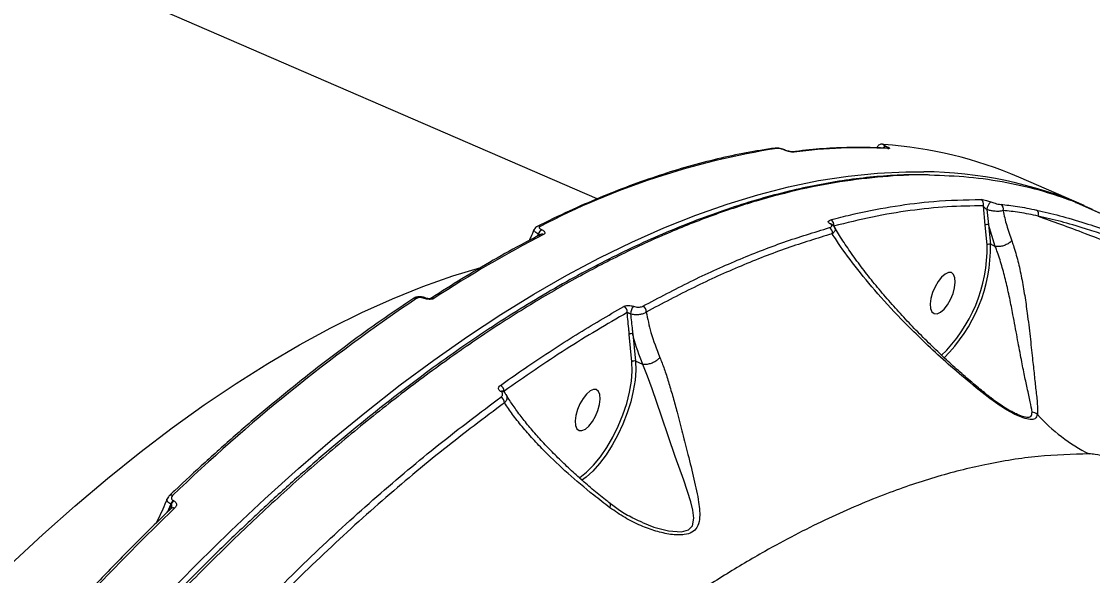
# Model space of a CAD drawing. Header units: millimetres. Extents: x -10881 to 8954, y -8695 to 5624.
# Drawn here: x -4966.8 to -4749.8, y 3140.4 to 3252.6 of the extents above; entities that cross this region are included whole.
import ezdxf

# ---------------------------------------------------------------- set-up
doc = ezdxf.new("R2010")
doc.units = ezdxf.units.MM
for name, color, linetype in [('DIKOM_ОБЪЕКТ', 7, 'Continuous'), ('DIKOM_РАЗМЕР_ЗОНА', 7, 'Continuous'), ('DIKOM_РАЗМЕР_ОБЪЕКТА', 7, 'Continuous')]:
    doc.layers.add(name, color=color, linetype=linetype)
doc.styles.add('style1', font='arial.ttf', dxfattribs={"width": 0.8})
doc.dimstyles.new('1-50', dxfattribs={"dimtxt": 300, "dimasz": 200, "dimexe": 100, "dimexo": 0, "dimgap": 100, "dimtad": 1, "dimtxsty": 'style1', "dimcen": 200, "dimclrd": 7, "dimclre": 7, "dimclrt": 7, "dimadec": 1, "dimazin": 2, "dimtfac": 1, "dimtmove": 0, "dimatfit": 2, "dimfxl": 0, "dimlwd": 25, "dimlwe": 18, "dimarcsym": 0})

# ---------------------------------------------------------------- blocks, each defined once
blk = doc.blocks.new('*D9')
at = {"layer": 'Defpoints', "color": 0, "transparency": 16777216}
for p in [(-9533.99, 4149), (-6877.05, 4149), (-2715.65, -5051.15)]:
    blk.add_point(p, dxfattribs=at)
at = {"layer": 'DIKOM_РАЗМЕР_ОБЪЕКТА', "color": 7, "lineweight": 18, "transparency": 16777216}
for p, q in [((-6877.05, 4149), (-9633.99, 4149)), ((-2715.65, -5051.15), (-9633.99, -5051.15))]:
    blk.add_line(p, q, dxfattribs=at)
at = {"layer": 'DIKOM_РАЗМЕР_ОБЪЕКТА', "color": 7, "lineweight": 25, "transparency": 16777216}
blk.add_line((-9533.99, -4851.15), (-9533.99, 3949), dxfattribs=at)
at = {"layer": 'DIKOM_РАЗМЕР_ОБЪЕКТА', "color": 7, "transparency": 16777216}
for points in [[(-9567.32, 3949), (-9500.66, 3949), (-9533.99, 4149)], [(-9567.32, -4851.15), (-9500.66, -4851.15), (-9533.99, -5051.15)]]:
    blk.add_solid(points, dxfattribs=at)
at = {"layer": 'DIKOM_РАЗМЕР_ОБЪЕКТА', "color": 7, "transparency": 16777216, "insert": (-9787.16, -451.07), "char_height": 300, "attachment_point": 5, "rotation": 90, "style": 'style1'}
blk.add_mtext('9200', dxfattribs=at)
blk = doc.blocks.new('*D11')
at = {"layer": 'Defpoints', "color": 0, "transparency": 16777216}
for p in [(-7028.45, 5624.13), (-10431.26, -7165.91), (-2784.83, -7165.91)]:
    blk.add_point(p, dxfattribs=at)
at = {"layer": 'DIKOM_РАЗМЕР_ЗОНА', "color": 7, "lineweight": 18, "transparency": 16777216}
for p, q in [((-7028.45, 5624.13), (-10531.26, 5624.13)), ((-2784.83, -7165.91), (-10531.26, -7165.91))]:
    blk.add_line(p, q, dxfattribs=at)
at = {"layer": 'DIKOM_РАЗМЕР_ЗОНА', "color": 7, "lineweight": 25, "transparency": 16777216}
blk.add_line((-10431.26, 5424.13), (-10431.26, -6965.91), dxfattribs=at)
at = {"layer": 'DIKOM_РАЗМЕР_ЗОНА', "color": 7, "transparency": 16777216}
for points in [[(-10464.6, 5424.13), (-10397.93, 5424.13), (-10431.26, 5624.13)], [(-10464.6, -6965.91), (-10397.93, -6965.91), (-10431.26, -7165.91)]]:
    blk.add_solid(points, dxfattribs=at)
at = {"layer": 'DIKOM_РАЗМЕР_ЗОНА', "color": 7, "transparency": 16777216, "insert": (-10684.43, -770.89), "char_height": 300, "attachment_point": 5, "rotation": 90, "style": 'style1'}
blk.add_mtext('12800', dxfattribs=at)

msp = doc.modelspace()

# ---------------------------------------------------------------- linework, layer by layer
at = {"layer": 'DIKOM_ОБЪЕКТ', "color": 7, "linetype": 'Continuous', "lineweight": 15}
for p, q in [((-4850.112, 3216.628), (-5119.015, 3333.104)), ((-4791.662, 3227.321), (-4791.616, 3227.301)), ((-4791.339, 3226.874), (-4791.339, 3226.874)), ((-4812.25, 3226.548), (-4812.316, 3226.577)), ((-4812.135, 3226.534), (-4812.201, 3226.563)), ((-4751.464, 3215.31), (-4764.719, 3221.051)), ((-4753.895, 3216.231), (-4753.936, 3216.247)), ((-4753.107, 3215.936), (-4753.073, 3215.922)), ((-4749.767, 3214.515), (-4753.073, 3215.922)), ((-4771.523, 3211.29), (-4771.892, 3215.243)), ((-4771.17, 3214.46), (-4770.83, 3211.418)), ((-4802.719, 3211.557), (-4802.705, 3211.55)), ((-4862.047, 3209.533), (-4862.296, 3209.047)), ((-4862.103, 3209.147), (-4861.981, 3209.504)), ((-4861.981, 3209.504), (-4862.047, 3209.533)), ((-4861.416, 3210.419), (-4861.35, 3210.39)), ((-4771.13, 3207.317), (-4771.523, 3211.29)), ((-4769.474, 3207.028), (-4770.83, 3211.418)), ((-4770.83, 3211.418), (-4770.438, 3207.445)), ((-4769.474, 3207.028), (-4770.438, 3207.445)), ((-4769.471, 3207.027), (-4769.474, 3207.028)), ((-4885.206, 3196.502), (-4885.251, 3196.522)), ((-4884.917, 3196.56), (-4884.962, 3196.579)), ((-4843.067, 3183.644), (-4843.614, 3189.178)), ((-4842.921, 3189.306), (-4842.374, 3183.772)), ((-4840.903, 3183.135), (-4842.374, 3183.772)), ((-4840.899, 3183.134), (-4840.903, 3183.135)), ((-4869.003, 3177.675), (-4868.814, 3177.325)), ((-4936.02, 3155.584), (-4935.935, 3155.547)), ((-4936.472, 3154.833), (-4937.237, 3153.178)), ((-4936.797, 3153.605), (-4936.387, 3154.796)), ((-4936.387, 3154.796), (-4936.472, 3154.833))]:
    msp.add_line(p, q, dxfattribs=at)
at = {"layer": 'DIKOM_ОБЪЕКТ', "color": 7, "linetype": 'Continuous', "lineweight": 15, "flags": 128}
for points in [[(-4792.298, 3227.712), (-4792.191, 3227.698), (-4792.032, 3227.647)], [(-4791.337, 3226.874), (-4791.234, 3226.861), (-4791.067, 3226.809)], [(-4812.204, 3226.564), (-4812.243, 3226.575), (-4812.316, 3226.577)], [(-4812.133, 3226.533), (-4812.177, 3226.547), (-4812.25, 3226.548)], [(-4938.102, 3135.679), (-4931.235, 3142.679), (-4924.358, 3149.417), (-4917.475, 3155.885), (-4910.593, 3162.079), (-4903.718, 3167.992), (-4896.855, 3173.622), (-4890.011, 3178.961), (-4883.19, 3184.007), (-4876.399, 3188.754), (-4869.643, 3193.2), (-4862.928, 3197.339), (-4856.26, 3201.169), (-4849.645, 3204.686), (-4843.087, 3207.887), (-4836.593, 3210.77), (-4830.167, 3213.332), (-4823.816, 3215.572), (-4817.545, 3217.486), (-4811.358, 3219.074), (-4805.262, 3220.335), (-4799.261, 3221.266), (-4793.36, 3221.868), (-4787.565, 3222.14), (-4783.972, 3222.141)], [(-4736.598, 3208.52), (-4753.895, 3216.231)], [(-4753.107, 3215.936), (-4753.262, 3215.981), (-4753.353, 3215.995)], [(-4753.202, 3215.929), (-4753.161, 3215.935), (-4753.073, 3215.922)], [(-4753.073, 3215.922), (-4735.777, 3208.211)], [(-4969.03, 3142.576), (-4962.45, 3148.677), (-4955.874, 3154.502), (-4949.306, 3160.043), (-4942.753, 3165.296), (-4936.221, 3170.256), (-4929.717, 3174.918), (-4923.245, 3179.278), (-4916.813, 3183.332), (-4910.426, 3187.076), (-4904.09, 3190.507), (-4897.811, 3193.621), (-4891.595, 3196.416), (-4885.448, 3198.889), (-4879.375, 3201.037), (-4873.678, 3202.777)], [(-4781.853, 3193.42), (-4781.262, 3193.393), (-4780.578, 3193.704), (-4779.856, 3194.327), (-4779.153, 3195.213), (-4778.528, 3196.29), (-4778.03, 3197.47), (-4777.7, 3198.657), (-4777.565, 3199.756), (-4777.635, 3200.678), (-4777.906, 3201.347), (-4778.354, 3201.71), (-4778.944, 3201.738), (-4779.628, 3201.427), (-4780.351, 3200.803), (-4781.053, 3199.917), (-4781.679, 3198.841), (-4782.177, 3197.661), (-4782.506, 3196.473), (-4782.642, 3195.374), (-4782.571, 3194.453), (-4782.301, 3193.783), (-4781.853, 3193.42)], [(-4853.766, 3160.137), (-4853.647, 3160.217), (-4852.25, 3161.315), (-4850.848, 3162.718), (-4849.475, 3164.39), (-4848.163, 3166.292), (-4846.945, 3168.377), (-4845.851, 3170.595), (-4844.906, 3172.894), (-4844.133, 3175.216), (-4843.551, 3177.506), (-4843.174, 3179.709), (-4843.012, 3181.772), (-4843.067, 3183.644)], [(-4842.374, 3183.772), (-4842.314, 3181.948), (-4842.456, 3179.946), (-4842.797, 3177.809), (-4843.329, 3175.582), (-4844.042, 3173.315), (-4844.919, 3171.057), (-4845.941, 3168.856), (-4847.087, 3166.761), (-4848.331, 3164.817), (-4849.647, 3163.065), (-4851.005, 3161.544), (-4852.378, 3160.288), (-4853.28, 3159.614)], [(-4840.938, 3151.129), (-4838.613, 3150.201), (-4835.645, 3149.415), (-4833.019, 3149.234), (-4831.637, 3149.619), (-4830.823, 3150.472), (-4830.553, 3151.997), (-4830.75, 3153.597), (-4831.177, 3155.306), (-4832.597, 3159.704), (-4834.296, 3164.499), (-4835.68, 3168.489), (-4837.092, 3172.636), (-4838.033, 3175.412), (-4838.983, 3178.157), (-4839.929, 3180.742), (-4840.899, 3183.133), (-4840.899, 3183.134), (-4840.899, 3183.134)], [(-4853.789, 3169.747), (-4853.199, 3169.719), (-4852.515, 3170.03), (-4851.793, 3170.654), (-4851.09, 3171.54), (-4850.465, 3172.616), (-4849.967, 3173.796), (-4849.637, 3174.984), (-4849.502, 3176.083), (-4849.572, 3177.004), (-4849.842, 3177.674), (-4850.291, 3178.037), (-4850.881, 3178.064), (-4851.565, 3177.753), (-4852.287, 3177.13), (-4852.99, 3176.244), (-4853.615, 3175.167), (-4854.113, 3173.987), (-4854.443, 3172.8), (-4854.578, 3171.701), (-4854.508, 3170.779), (-4854.238, 3170.11), (-4853.789, 3169.747)], [(-4935.747, 3154.005), (-4939.057, 3150.792), (-4942.366, 3147.516), (-4945.672, 3144.18), (-4948.975, 3140.784), (-4952.274, 3137.327), (-4955.569, 3133.812), (-4958.859, 3130.239), (-4962.143, 3126.607)]]:
    msp.add_lwpolyline(points, dxfattribs=at)
at = {"layer": 'DIKOM_ОБЪЕКТ', "color": 7, "linetype": 'Continuous', "lineweight": 15}
for centre, radius, start, end in [((-4789.534, 3072.745), 155.985, 98.88566, 117.54565), ((-4813.942, 3226.146), 0.778, 66.2146, 97.71113), ((-4796.949, 3124.419), 102.559, 86.71232, 97.44748), ((-4791.539, 3226.6), 0.731, 99.62566, 153.74408), ((-4791.498, 3226.591), 0.72, 99.47018, 152.74107), ((-4797.752, 3144.12), 83.723, 66.76149, 86.08215), ((-4810.556, 3225.4), 0.779, 66.21982, 97.30777), ((-4784.838, 3137.263), 84.883, 66.84768, 89.41524), ((-4772.869, 3215.604), 1.042, 339.68695, 62.63935), ((-4768.805, 3214.284), 2.371, 132.17015, 175.73948), ((-4754.283, 3215.309), 1, 66.52723, 69.71582), ((-4768.861, 3214.61), 1.035, 340.66408, 60.57112), ((-4761.711, 3213.569), 1.021, 336.26109, 52.46705), ((-4802.89, 3211.205), 0.392, 64.01785, 96.89239), ((-4803.29, 3211.413), 1.109, 344.96653, 63.19548), ((-4749.09, 2991.804), 244.69, 117.20717, 123.21729), ((-4861.978, 3210.4), 0.717, 64.6224, 115.68557), ((-4860.497, 3209.097), 1.61, 124.80243, 164.28202), ((-4860.431, 3209.068), 1.61, 124.80243, 164.28202), ((-4861.272, 3208.771), 0.719, 64.69235, 115.62358), ((-4803.583, 3209.818), 1.114, 347.49627, 63.16461), ((-4771.079, 3210.827), 0.642, 67.18015, 133.78232), ((-4801.585, 3206.797), 30.459, 314.04787, 0.97797), ((-4802.003, 3206.96), 31.569, 314.54909, 0.881), ((-4770.686, 3206.854), 0.642, 67.18007, 133.78314), ((-4684.778, 2895.743), 362.23, 123.86711, 133.94208), ((-4886.944, 3195.898), 0.688, 63.5402, 120.73484), ((-4885.054, 3196.284), 0.309, 72.82464, 129.70764), ((-4885.009, 3196.265), 0.308, 72.26924, 129.7664), ((-4883.441, 3195.896), 0.687, 63.48332, 120.59668), ((-4845.218, 3193.787), 1.199, 352.60115, 64.4109), ((-4840.742, 3193.248), 2.625, 141.16338, 177.67044), ((-4841.36, 3193.835), 1.199, 354.36242, 64.17832), ((-4843.17, 3188.715), 0.642, 67.18015, 133.78232), ((-4842.623, 3183.181), 0.642, 67.18007, 133.78314), ((-4870.261, 3177.729), 1.26, 357.54494, 65.25232), ((-4869.446, 3177.303), 0.435, 65.15325, 121.7656), ((-4870.156, 3175.352), 1.274, 0.04663, 65.07338), ((-4762.508, 3170.885), 2.639, 53.57906, 79.30457), ((-4734.605, 3196.659), 35.398, 221.92486, 243.39663), ((-4936.451, 3156.041), 0.608, 59.34014, 127.35443), ((-4934.62, 3154.23), 1.948, 135.96383, 161.98447), ((-4934.534, 3154.194), 1.948, 135.96383, 161.98447), ((-4936.055, 3153.459), 0.627, 60.53302, 126.08388)]:
    msp.add_arc(centre, radius, start, end, dxfattribs=at)
for points, knots in [([(-4814.047, 3226.917), (-4815.046, 3226.771), (-4817.941, 3226.346), (-4822.796, 3225.418), (-4828.636, 3224.037), (-4834.554, 3222.359), (-4840.545, 3220.39), (-4846.604, 3218.132), (-4852.727, 3215.581), (-4857.962, 3213.189), (-4861.162, 3211.605), (-4862.285, 3211.048)], [0, 0, 0, 0, 0.0652935, 0.1891253, 0.3129931, 0.4369056, 0.5608553, 0.684835, 0.8088381, 0.9328587, 1, 1, 1, 1]), ([(-4812.809, 3226.776), (-4812.985, 3226.819), (-4813.367, 3226.911), (-4813.758, 3226.958), (-4813.993, 3226.916), (-4814.05, 3226.906)], [0, 0, 0, 0, 0.3936954, 0.8524833, 1, 1, 1, 1]), ([(-4812.316, 3226.577), (-4812.41, 3226.614), (-4812.598, 3226.69), (-4812.915, 3226.781), (-4813.217, 3226.844), (-4813.466, 3226.871), (-4813.578, 3226.862), (-4813.628, 3226.858)], [0, 0, 0, 0, 0.2039663, 0.4080118, 0.6135217, 0.826536, 1, 1, 1, 1]), ([(-4812.205, 3226.561), (-4812.235, 3226.575), (-4812.413, 3226.657), (-4812.632, 3226.737), (-4812.805, 3226.775), (-4812.809, 3226.776)], [0, 0, 0, 0, 0.1657951, 0.9811868, 1, 1, 1, 1]), ([(-4791.336, 3226.874), (-4792.274, 3226.922), (-4794.987, 3227.063), (-4799.554, 3227.064), (-4805.05, 3226.806), (-4808.788, 3226.384), (-4810.652, 3226.173)], [0, 0, 0, 0, 0.1499053, 0.4336138, 0.7174334, 1, 1, 1, 1]), ([(-4792.297, 3227.705), (-4792.34, 3227.71), (-4792.454, 3227.723), (-4792.682, 3227.695), (-4792.969, 3227.59), (-4793.24, 3227.384), (-4793.345, 3227.179), (-4793.397, 3227.079)], [0, 0, 0, 0, 0.1160114, 0.3065602, 0.522905, 0.7655059, 1, 1, 1, 1]), ([(-4792.032, 3227.647), (-4792.074, 3227.647), (-4792.159, 3227.647), (-4792.154, 3227.595), (-4792.048, 3227.511), (-4791.87, 3227.414), (-4791.721, 3227.347), (-4791.662, 3227.321)], [0, 0, 0, 0, 0.2142855, 0.4284468, 0.6429085, 0.8577318, 1, 1, 1, 1]), ([(-4791.616, 3227.301), (-4791.529, 3227.262), (-4791.307, 3227.163), (-4791.041, 3227.018), (-4790.883, 3226.892), (-4790.876, 3226.813), (-4791.003, 3226.81), (-4791.067, 3226.809)], [0, 0, 0, 0, 0.1407799, 0.3552888, 0.5700297, 0.7849624, 1, 1, 1, 1]), ([(-4810.242, 3226.113), (-4810.319, 3226.108), (-4810.491, 3226.096), (-4810.877, 3226.14), (-4811.34, 3226.237), (-4811.823, 3226.377), (-4812.108, 3226.491), (-4812.25, 3226.548)], [0, 0, 0, 0, 0.1741801, 0.389583, 0.5958005, 0.7978792, 1, 1, 1, 1]), ([(-4810.658, 3226.172), (-4810.657, 3226.172), (-4810.656, 3226.173), (-4810.73, 3226.171), (-4810.883, 3226.184), (-4811.146, 3226.225), (-4811.495, 3226.308), (-4811.856, 3226.42), (-4812.05, 3226.5), (-4812.133, 3226.534)], [0, 0, 0, 0, 0.05599001, 0.15159139, 0.28491735, 0.44831428, 0.64311782, 0.84766524, 1, 1, 1, 1]), ([(-4783.059, 3221.5), (-4784.245, 3221.518), (-4787.217, 3221.563), (-4792.086, 3221.297), (-4797.648, 3220.744), (-4803.308, 3219.884), (-4809.062, 3218.731), (-4814.915, 3217.279), (-4820.867, 3215.529), (-4826.915, 3213.481), (-4833.037, 3211.143), (-4839.21, 3208.522), (-4845.414, 3205.627), (-4851.648, 3202.459), (-4857.913, 3199.018), (-4864.211, 3195.304), (-4870.546, 3191.316), (-4876.917, 3187.053), (-4883.327, 3182.514), (-4889.778, 3177.698), (-4896.271, 3172.603), (-4902.808, 3167.228), (-4909.371, 3161.586), (-4915.933, 3155.702), (-4922.469, 3149.595), (-4928.973, 3143.273), (-4935.447, 3136.736), (-4941.894, 3129.979), (-4948.317, 3123.002), (-4954.717, 3115.803), (-4961.095, 3108.38), (-4967.455, 3100.73), (-4973.797, 3092.852), (-4980.124, 3084.742), (-4986.424, 3076.414), (-4992.668, 3067.906), (-4998.835, 3059.246), (-5004.914, 3050.449), (-5010.913, 3041.507), (-5016.832, 3032.42), (-5022.671, 3023.188), (-5028.43, 3013.81), (-5034.11, 3004.287), (-5039.709, 2994.619), (-5045.228, 2984.806), (-5050.667, 2974.847), (-5056.021, 2964.753), (-5061.274, 2954.551), (-5066.41, 2944.272), (-5071.419, 2933.937), (-5076.298, 2923.551), (-5081.049, 2913.113), (-5085.672, 2902.622), (-5090.167, 2892.079), (-5094.533, 2881.484), (-5098.771, 2870.838), (-5102.881, 2860.14), (-5106.862, 2849.39), (-5110.712, 2838.593), (-5114.423, 2827.774), (-5117.983, 2816.967), (-5121.381, 2806.199), (-5124.616, 2795.481), (-5127.688, 2784.81), (-5130.598, 2774.185), (-5133.346, 2763.607), (-5135.932, 2753.075), (-5138.356, 2742.591), (-5140.617, 2732.155), (-5142.716, 2721.765), (-5144.648, 2711.427), (-5146.308, 2701.859), (-5147.244, 2695.784), (-5147.658, 2693.1)], [0, 0, 0, 0, 0.0093453, 0.0234143, 0.037489, 0.0515802, 0.0657032, 0.0798734, 0.0941059, 0.1084159, 0.1227711, 0.1370729, 0.1513039, 0.1654812, 0.1796205, 0.1937375, 0.2078481, 0.2219668, 0.2361054, 0.2502798, 0.264506, 0.2787999, 0.293157, 0.3074925, 0.3217426, 0.335932, 0.350077, 0.3641937, 0.3782981, 0.3924064, 0.4065298, 0.4206839, 0.4348847, 0.4491484, 0.4634868, 0.4778264, 0.4920671, 0.5062619, 0.5204223, 0.5345599, 0.548686, 0.5628123, 0.5769478, 0.5911026, 0.6052881, 0.6195158, 0.633797, 0.6480965, 0.6623532, 0.676561, 0.6907315, 0.704876, 0.7190059, 0.7331326, 0.7472664, 0.761416, 0.7755928, 0.7898081, 0.8040734, 0.8183769, 0.8326539, 0.8468755, 0.8610569, 0.8752094, 0.8893442, 0.9034728, 0.9176062, 0.9317521, 0.9459219, 0.9601269, 0.9743782, 0.988679, 1, 1, 1, 1]), ([(-4782.756, 3221.427), (-4782.804, 3221.429), (-4785.536, 3221.58), (-4791.224, 3221.25), (-4799.83, 3220.369), (-4808.757, 3218.684), (-4817.901, 3216.302), (-4827.136, 3213.233), (-4836.425, 3209.521), (-4845.757, 3205.192), (-4855.239, 3200.202), (-4864.913, 3194.516), (-4874.755, 3188.134), (-4884.763, 3181.041), (-4894.86, 3173.282), (-4904.897, 3164.973), (-4914.842, 3156.164), (-4924.687, 3146.883), (-4934.547, 3137.027), (-4944.465, 3126.542), (-4954.41, 3115.445), (-4964.377, 3103.727), (-4974.287, 3091.47), (-4983.881, 3079.003), (-4993.139, 3066.403), (-5002.063, 3053.711), (-5010.874, 3040.624), (-5019.605, 3027.084), (-5028.229, 3013.119), (-5036.737, 2998.728), (-5045.066, 2984.008), (-5053.199, 2968.983), (-5061.113, 2953.694), (-5068.8, 2938.147), (-5076.247, 2922.367), (-5083.482, 2906.283), (-5090.475, 2889.934), (-5097.215, 2873.328), (-5103.645, 2856.591), (-5109.672, 2839.968), (-5115.289, 2823.515), (-5120.507, 2807.24), (-5125.388, 2790.957), (-5129.947, 2774.594), (-5134.16, 2758.201), (-5138.019, 2741.789), (-5141.475, 2725.491), (-5144.61, 2709.045), (-5146.342, 2698.186), (-5147.23, 2692.618)], [0, 0, 0, 0, 0.0003845, 0.02198, 0.04400615, 0.06607235, 0.08826026, 0.11048913, 0.13189863, 0.1533449, 0.17490286, 0.19649836, 0.21852451, 0.24059072, 0.26277864, 0.28500751, 0.30641701, 0.32786329, 0.34942124, 0.37101675, 0.3930429, 0.4151091, 0.43729702, 0.45952589, 0.48017039, 0.50084786, 0.52162535, 0.54243645, 0.56363183, 0.58486289, 0.60620228, 0.62757809, 0.64898764, 0.67043396, 0.69199196, 0.71358752, 0.73561372, 0.75767997, 0.77986795, 0.80209687, 0.82350642, 0.84495274, 0.86651075, 0.88810631, 0.91013251, 0.93219877, 0.95438674, 0.97661567, 1, 1, 1, 1]), ([(-4753.895, 3216.231), (-4755.791, 3216.885), (-4760.087, 3218.368), (-4767.071, 3219.983), (-4774.773, 3221.137), (-4780.106, 3221.331), (-4782.756, 3221.427)], [0, 0, 0, 0, 0.2089948, 0.4734838, 0.7384271, 1, 1, 1, 1]), ([(-4802.79, 3212.403), (-4802.451, 3212.492), (-4800.756, 3212.938), (-4796.374, 3213.993), (-4789.732, 3215.26), (-4781.241, 3216.341), (-4775.557, 3216.462), (-4772.39, 3216.53)], [0, 0, 0, 0, 0.03216595, 0.16083521, 0.41839607, 0.67595693, 1, 1, 1, 1]), ([(-4772.39, 3216.53), (-4772.364, 3216.529), (-4772.204, 3216.526), (-4771.847, 3216.478), (-4771.31, 3216.351), (-4770.82, 3216.204), (-4770.538, 3216.096), (-4770.397, 3216.042)], [0, 0, 0, 0, 0.0639347, 0.38859056, 0.64558694, 0.82229867, 1, 1, 1, 1]), ([(-4770.397, 3216.042), (-4770.25, 3215.985), (-4769.958, 3215.873), (-4769.438, 3215.716), (-4768.85, 3215.571), (-4768.53, 3215.533), (-4768.352, 3215.511)], [0, 0, 0, 0, 0.1849053, 0.368597, 0.6500906, 1, 1, 1, 1]), ([(-4771.892, 3215.243), (-4774.316, 3215.206), (-4779.167, 3215.131), (-4786.677, 3214.334), (-4794.345, 3213.075), (-4799.593, 3211.776), (-4802.219, 3211.126)], [0, 0, 0, 0, 0.24914418, 0.49862815, 0.74914136, 1, 1, 1, 1]), ([(-4771.17, 3214.46), (-4771.201, 3214.481), (-4771.253, 3214.515), (-4771.356, 3214.598), (-4771.503, 3214.735), (-4771.692, 3214.949), (-4771.819, 3215.124), (-4771.881, 3215.226), (-4771.892, 3215.243)], [0, 0, 0, 0, 0.0726592, 0.1228186, 0.2789732, 0.5490133, 0.9247093, 1, 1, 1, 1]), ([(-4767.884, 3214.267), (-4768.163, 3214.201), (-4768.677, 3214.081), (-4769.629, 3214.116), (-4770.467, 3214.244), (-4770.931, 3214.387), (-4771.17, 3214.46)], [0, 0, 0, 0, 0.33121762, 0.60779624, 0.79831052, 1, 1, 1, 1]), ([(-4768.352, 3215.511), (-4767.269, 3215.406), (-4765.087, 3215.194), (-4762.428, 3214.651), (-4761.09, 3214.378)], [0, 0, 0, 0, 0.4964926, 1, 1, 1, 1]), ([(-4767.884, 3214.267), (-4767.669, 3213.273), (-4767.237, 3211.276), (-4766.504, 3209.192), (-4766.136, 3208.146)], [0, 0, 0, 0, 0.4978629, 1, 1, 1, 1]), ([(-4760.777, 3213.158), (-4762.069, 3213.422), (-4764.672, 3213.953), (-4766.808, 3214.162), (-4767.884, 3214.267)], [0, 0, 0, 0, 0.4964823, 1, 1, 1, 1]), ([(-4761.09, 3214.378), (-4759.561, 3214.019), (-4756.505, 3213.301), (-4751.577, 3211.845), (-4746.587, 3210.201), (-4741.606, 3208.414), (-4736.472, 3206.445), (-4731.241, 3204.32), (-4725.979, 3202.077), (-4720.754, 3199.752), (-4715.64, 3197.383), (-4710.67, 3194.998), (-4707.556, 3193.429), (-4706.001, 3192.646)], [0, 0, 0, 0, 0.1009692, 0.201936, 0.290338, 0.3790229, 0.4674239, 0.5561135, 0.6450894, 0.7337805, 0.8224251, 0.9113534, 1, 1, 1, 1]), ([(-4802.937, 3211.594), (-4802.96, 3211.607), (-4803.068, 3211.669), (-4803.228, 3211.799), (-4803.325, 3211.981), (-4803.263, 3212.223), (-4802.979, 3212.331), (-4802.79, 3212.403)], [0, 0, 0, 0, 0.0349369, 0.1620442, 0.3362758, 0.5591676, 1, 1, 1, 1]), ([(-4803.08, 3210.811), (-4802.897, 3210.884), (-4802.624, 3210.992), (-4802.565, 3211.225), (-4802.657, 3211.398), (-4802.812, 3211.523), (-4802.916, 3211.582), (-4802.937, 3211.594)], [0, 0, 0, 0, 0.44560859, 0.66233718, 0.83648548, 0.96573309, 1, 1, 1, 1]), ([(-4802.705, 3211.55), (-4802.709, 3211.552), (-4802.735, 3211.566), (-4802.746, 3211.576), (-4802.741, 3211.572), (-4802.74, 3211.57)], [0, 0, 0, 0, 0.1227756, 0.8088244, 1, 1, 1, 1]), ([(-4802.035, 3210.929), (-4802.044, 3210.949), (-4802.115, 3211.12), (-4802.346, 3211.331), (-4802.61, 3211.476), (-4802.727, 3211.54)], [0, 0, 0, 0, 0.0721472, 0.5905745, 1, 1, 1, 1]), ([(-4760.777, 3213.158), (-4759.306, 3212.63), (-4756.365, 3211.574), (-4751.583, 3209.775), (-4746.755, 3207.912), (-4741.961, 3206.023), (-4736.995, 3204.028), (-4731.912, 3201.95), (-4726.779, 3199.816), (-4721.661, 3197.654), (-4716.63, 3195.493), (-4711.722, 3193.353), (-4708.629, 3191.974), (-4707.085, 3191.286)], [0, 0, 0, 0, 0.1033753, 0.2067505, 0.294607, 0.3827354, 0.4705918, 0.5587486, 0.6471803, 0.7353371, 0.8234665, 0.9118705, 1, 1, 1, 1]), ([(-4706.828, 3191.895), (-4709.097, 3193.036), (-4712.531, 3194.762), (-4717.456, 3197.099), (-4722.473, 3199.416), (-4727.619, 3201.687), (-4732.764, 3203.844), (-4737.87, 3205.903), (-4742.883, 3207.796), (-4747.688, 3209.467), (-4751.787, 3210.794), (-4756.273, 3212.114), (-4759.267, 3212.808), (-4760.777, 3213.158)], [0, 0, 0, 0, 0.1312176, 0.1985366, 0.2663506, 0.3975679, 0.4649063, 0.5327453, 0.6634786, 0.7305666, 0.7981511, 0.8982446, 1, 1, 1, 1]), ([(-4861.583, 3209.419), (-4862.68, 3208.851), (-4865.863, 3207.204), (-4871.169, 3204.258), (-4877.474, 3200.535), (-4881.697, 3197.829), (-4883.791, 3196.487)], [0, 0, 0, 0, 0.1499049, 0.4348029, 0.7197097, 1, 1, 1, 1]), ([(-4862.943, 3210.41), (-4863.144, 3209.886), (-4863.435, 3209.127), (-4863.808, 3208.417), (-4863.923, 3208.197)], [0, 0, 0, 0, 0.6904232, 1, 1, 1, 1]), ([(-4862.047, 3209.533), (-4862.139, 3209.58), (-4862.404, 3209.714), (-4862.736, 3209.953), (-4862.953, 3210.211), (-4862.914, 3210.336), (-4862.897, 3210.392)], [0, 0, 0, 0, 0.1549774, 0.4463265, 0.7503983, 1, 1, 1, 1]), ([(-4862.28, 3211.032), (-4862.337, 3211.008), (-4862.53, 3210.926), (-4862.767, 3210.705), (-4862.862, 3210.474), (-4862.898, 3210.387)], [0, 0, 0, 0, 0.2078937, 0.7023331, 1, 1, 1, 1]), ([(-4861.832, 3209.099), (-4861.819, 3209.137), (-4861.789, 3209.225), (-4861.812, 3209.347), (-4861.869, 3209.428), (-4861.924, 3209.475), (-4861.958, 3209.493), (-4861.981, 3209.504)], [0, 0, 0, 0, 0.2528159, 0.5776553, 0.7936774, 0.8613511, 1, 1, 1, 1]), ([(-4861.67, 3211.048), (-4861.726, 3211.012), (-4861.837, 3210.938), (-4861.859, 3210.787), (-4861.764, 3210.629), (-4861.597, 3210.503), (-4861.462, 3210.44), (-4861.416, 3210.419)], [0, 0, 0, 0, 0.22882935, 0.45784653, 0.67851431, 0.88836176, 1, 1, 1, 1]), ([(-4861.35, 3210.39), (-4861.281, 3210.358), (-4861.076, 3210.262), (-4860.82, 3210.068), (-4860.677, 3209.826), (-4860.71, 3209.592), (-4860.879, 3209.478), (-4860.964, 3209.421)], [0, 0, 0, 0, 0.10829692, 0.32043279, 0.54306227, 0.77156788, 1, 1, 1, 1]), ([(-4840.837, 3194.914), (-4837.626, 3196.622), (-4831.196, 3200.04), (-4821.694, 3204.312), (-4812.29, 3208.007), (-4806.152, 3209.876), (-4803.08, 3210.811)], [0, 0, 0, 0, 0.24887394, 0.49819392, 0.74886905, 1, 1, 1, 1]), ([(-4802.496, 3209.576), (-4805.533, 3208.652), (-4811.612, 3206.802), (-4820.965, 3203.136), (-4830.472, 3198.869), (-4836.933, 3195.435), (-4840.166, 3193.717)], [0, 0, 0, 0, 0.248874, 0.4981941, 0.7488692, 1, 1, 1, 1]), ([(-4802.043, 3210.917), (-4802.001, 3210.853), (-4801.864, 3210.648), (-4801.9, 3210.229), (-4802.141, 3209.843), (-4802.424, 3209.63), (-4802.496, 3209.576)], [0, 0, 0, 0, 0.1316934, 0.4273805, 0.854765, 1, 1, 1, 1]), ([(-4770.35, 3176.075), (-4770.531, 3176.215), (-4772.372, 3177.63), (-4775.723, 3180.336), (-4780.114, 3184.151), (-4784.147, 3187.908), (-4788.642, 3192.368), (-4793.38, 3197.463), (-4798, 3203.048), (-4800.877, 3207.033), (-4802.22, 3209.143), (-4802.496, 3209.576)], [0, 0, 0, 0, 0.0115185, 0.1169982, 0.2229803, 0.3292411, 0.4351023, 0.6083265, 0.7820041, 0.9552829, 1, 1, 1, 1]), ([(-4770.489, 3176.454), (-4771.29, 3177.091), (-4773.042, 3178.486), (-4775.648, 3180.702), (-4778.407, 3183.155), (-4781.25, 3185.806), (-4784.144, 3188.627), (-4787.008, 3191.569), (-4789.772, 3194.565), (-4792.414, 3197.596), (-4794.915, 3200.648), (-4797.269, 3203.706), (-4799.392, 3206.693), (-4800.993, 3209.114), (-4801.773, 3210.472), (-4802.032, 3210.923)], [0, 0, 0, 0, 0.0517189, 0.1132459, 0.1792667, 0.2508207, 0.3297719, 0.4118846, 0.4967243, 0.5843016, 0.6742928, 0.766937, 0.8615193, 0.9539646, 1, 1, 1, 1]), ([(-4766.136, 3208.146), (-4766.162, 3208.119), (-4766.242, 3208.035), (-4766.513, 3207.789), (-4767.039, 3207.44), (-4767.828, 3207.121), (-4768.694, 3206.943), (-4769.201, 3206.998), (-4769.471, 3207.027)], [0, 0, 0, 0, 0.0343183, 0.1061119, 0.3220803, 0.5380478, 0.7540147, 1, 1, 1, 1]), ([(-4766.136, 3208.146), (-4766.025, 3207.834), (-4765.574, 3206.568), (-4764.874, 3204.086), (-4764.117, 3200.643), (-4763.498, 3197.062), (-4762.927, 3193.053), (-4762.411, 3188.73), (-4761.964, 3184.535), (-4761.571, 3180.934), (-4761.242, 3177.817), (-4760.889, 3175.016), (-4760.924, 3173.677), (-4760.941, 3173.008)], [0, 0, 0, 0, 0.0275954, 0.11218, 0.1968239, 0.2807375, 0.3647047, 0.4782467, 0.5919077, 0.6886533, 0.7854209, 0.89286, 1, 1, 1, 1]), ([(-4762.018, 3173.478), (-4762.118, 3174.137), (-4762.322, 3175.479), (-4762.976, 3178.179), (-4763.619, 3181.192), (-4764.297, 3184.621), (-4765.036, 3188.627), (-4765.789, 3192.72), (-4766.55, 3196.553), (-4767.296, 3199.91), (-4768.147, 3203.182), (-4768.892, 3205.514), (-4769.357, 3206.741), (-4769.471, 3207.027), (-4769.471, 3207.027)], [0, 0, 0, 0, 0.1058572, 0.2153339, 0.3127845, 0.4120259, 0.5248128, 0.6413448, 0.7237028, 0.8082084, 0.8893726, 0.9734924, 0.9999871, 1, 1, 1, 1]), ([(-4887.296, 3196.489), (-4888.42, 3195.74), (-4891.679, 3193.568), (-4897.099, 3189.766), (-4903.558, 3184.997), (-4910.039, 3179.962), (-4916.535, 3174.669), (-4923.042, 3169.122), (-4929.44, 3163.424), (-4934.033, 3159.168), (-4936.455, 3156.87), (-4936.819, 3156.524)], [0, 0, 0, 0, 0.0688534, 0.19972922, 0.3306034, 0.46147265, 0.59233632, 0.72319402, 0.8540455, 0.97800234, 1, 1, 1, 1]), ([(-4884.961, 3196.578), (-4884.961, 3196.579), (-4885.17, 3196.694), (-4885.688, 3196.805), (-4886.469, 3196.816), (-4887.024, 3196.69), (-4887.258, 3196.503), (-4887.289, 3196.479)], [0, 0, 0, 0, 0.0007508, 0.3034537, 0.61089, 0.948621, 1, 1, 1, 1]), ([(-4885.251, 3196.522), (-4885.316, 3196.547), (-4885.477, 3196.609), (-4885.778, 3196.666), (-4886.114, 3196.674), (-4886.423, 3196.626), (-4886.566, 3196.551), (-4886.638, 3196.514)], [0, 0, 0, 0, 0.1422682, 0.3570915, 0.5715532, 0.7857145, 1, 1, 1, 1]), ([(-4883.135, 3196.511), (-4883.242, 3196.456), (-4883.457, 3196.345), (-4883.92, 3196.275), (-4884.423, 3196.287), (-4884.871, 3196.372), (-4885.111, 3196.465), (-4885.206, 3196.502)], [0, 0, 0, 0, 0.2150376, 0.4299703, 0.6447112, 0.8592201, 1, 1, 1, 1]), ([(-4883.793, 3196.487), (-4883.794, 3196.487), (-4883.795, 3196.485), (-4883.864, 3196.459), (-4883.997, 3196.432), (-4884.196, 3196.418), (-4884.442, 3196.431), (-4884.687, 3196.478), (-4884.854, 3196.53), (-4884.907, 3196.556), (-4884.914, 3196.56)], [0, 0, 0, 0, 0.0839951, 0.1949268, 0.3338553, 0.4743661, 0.6406274, 0.8193604, 0.9761899, 1, 1, 1, 1]), ([(-4869.734, 3178.873), (-4869.362, 3179.138), (-4867.502, 3180.465), (-4862.372, 3184.026), (-4854.369, 3189.275), (-4847.925, 3193.003), (-4844.7, 3194.869)], [0, 0, 0, 0, 0.0441427, 0.2207211, 0.6100162, 1, 1, 1, 1]), ([(-4844.7, 3194.869), (-4844.669, 3194.885), (-4844.534, 3194.955), (-4844.227, 3195.039), (-4843.755, 3195.07), (-4843.253, 3195.028), (-4842.942, 3194.939), (-4842.786, 3194.894)], [0, 0, 0, 0, 0.07334, 0.3225289, 0.5550505, 0.7773837, 1, 1, 1, 1]), ([(-4842.786, 3194.894), (-4842.629, 3194.849), (-4842.314, 3194.759), (-4841.805, 3194.715), (-4841.324, 3194.744), (-4841.008, 3194.828), (-4840.869, 3194.898), (-4840.837, 3194.914)], [0, 0, 0, 0, 0.2210992, 0.4418507, 0.6744982, 0.9251297, 1, 1, 1, 1]), ([(-4844.029, 3193.633), (-4848.15, 3191.24), (-4856.404, 3186.448), (-4864.799, 3180.602), (-4869.003, 3177.675)], [0, 0, 0, 0, 0.4992722, 1, 1, 1, 1]), ([(-4843.614, 3189.178), (-4843.639, 3189.438), (-4843.782, 3190.918), (-4843.917, 3192.406), (-4844.029, 3193.633)], [0, 0, 0, 0, 0.1757249, 1, 1, 1, 1]), ([(-4843.364, 3193.355), (-4843.411, 3193.376), (-4843.465, 3193.4), (-4843.576, 3193.449), (-4843.704, 3193.503), (-4843.864, 3193.57), (-4843.969, 3193.611), (-4844.018, 3193.629), (-4844.029, 3193.633)], [0, 0, 0, 0, 0.1599555, 0.1864954, 0.3964504, 0.6399172, 0.9173028, 1, 1, 1, 1]), ([(-4840.166, 3193.717), (-4840.218, 3193.679), (-4840.442, 3193.517), (-4840.96, 3193.297), (-4841.751, 3193.16), (-4842.589, 3193.165), (-4843.104, 3193.291), (-4843.364, 3193.355)], [0, 0, 0, 0, 0.0735157, 0.3198243, 0.5507623, 0.773423, 1, 1, 1, 1]), ([(-4843.364, 3193.355), (-4843.254, 3192.268), (-4843.118, 3190.919), (-4842.953, 3189.568), (-4842.921, 3189.306)], [0, 0, 0, 0, 0.8058733, 1, 1, 1, 1]), ([(-4840.166, 3193.717), (-4839.9, 3192.362), (-4839.319, 3189.4), (-4838.088, 3186.247), (-4837.421, 3184.536)], [0, 0, 0, 0, 0.4574472, 1, 1, 1, 1]), ([(-4840.903, 3183.135), (-4841.58, 3184.965), (-4842.35, 3187.049), (-4842.859, 3189.062), (-4842.921, 3189.306)], [0, 0, 0, 0, 0.8785802, 1, 1, 1, 1]), ([(-4837.421, 3184.536), (-4837.383, 3184.444), (-4837.042, 3183.623), (-4836.415, 3181.924), (-4835.568, 3179.281), (-4834.742, 3176.427), (-4833.815, 3173.015), (-4832.798, 3169.105), (-4831.629, 3164.519), (-4830.462, 3159.804), (-4829.65, 3156.061), (-4829.336, 3153.418), (-4829.341, 3151.652), (-4829.758, 3150.136), (-4830.838, 3149.071), (-4832.663, 3148.521), (-4835.237, 3148.63), (-4838.256, 3149.33), (-4841.375, 3150.483), (-4844.526, 3152.034), (-4846.522, 3153.415), (-4847.526, 3154.11)], [0, 0, 0, 0, 0.0056302, 0.050195, 0.0960217, 0.143343, 0.1917784, 0.2623064, 0.3349975, 0.4257397, 0.519189, 0.5587289, 0.5987864, 0.6438233, 0.6799326, 0.7160762, 0.7691291, 0.823202, 0.8784525, 0.9388515, 1, 1, 1, 1]), ([(-4837.421, 3184.536), (-4837.442, 3184.508), (-4837.579, 3184.329), (-4837.936, 3183.982), (-4838.598, 3183.559), (-4839.39, 3183.243), (-4840.206, 3183.076), (-4840.668, 3183.114), (-4840.899, 3183.134)], [0, 0, 0, 0, 0.0319477, 0.2048554, 0.4036422, 0.6024283, 0.8012141, 1, 1, 1, 1]), ([(-4869.676, 3177.673), (-4869.786, 3177.754), (-4870.006, 3177.915), (-4870.127, 3178.22), (-4870.073, 3178.541), (-4869.889, 3178.758), (-4869.75, 3178.861), (-4869.734, 3178.873)], [0, 0, 0, 0, 0.2147712, 0.4259281, 0.681714, 0.9641494, 1, 1, 1, 1]), ([(-4869.619, 3176.508), (-4869.496, 3176.621), (-4869.28, 3176.821), (-4869.24, 3177.154), (-4869.359, 3177.444), (-4869.57, 3177.596), (-4869.676, 3177.673)], [0, 0, 0, 0, 0.3292165, 0.5797724, 0.7886019, 1, 1, 1, 1]), ([(-4869.259, 3177.696), (-4869.262, 3177.698), (-4869.286, 3177.71), (-4869.294, 3177.722), (-4869.287, 3177.713), (-4869.286, 3177.712)], [0, 0, 0, 0, 0.1318078, 0.8715577, 1, 1, 1, 1]), ([(-4868.606, 3177.032), (-4868.643, 3177.106), (-4868.773, 3177.364), (-4869.023, 3177.583), (-4869.247, 3177.682), (-4869.268, 3177.691)], [0, 0, 0, 0, 0.2644953, 0.9300415, 1, 1, 1, 1]), ([(-4869.003, 3177.675), (-4869.07, 3177.684), (-4869.18, 3177.699), (-4869.221, 3177.683), (-4869.238, 3177.677)], [0, 0, 0, 0, 0.6042962, 1, 1, 1, 1]), ([(-4868.59, 3177.011), (-4868.528, 3176.903), (-4868.36, 3176.611), (-4868.409, 3176.06), (-4868.643, 3175.613), (-4868.848, 3175.389), (-4868.882, 3175.353)], [0, 0, 0, 0, 0.2036066, 0.5538552, 0.9275451, 1, 1, 1, 1]), ([(-4847.516, 3155), (-4847.814, 3155.229), (-4849.062, 3156.19), (-4851.15, 3157.918), (-4853.781, 3160.185), (-4856.301, 3162.496), (-4858.701, 3164.832), (-4860.956, 3167.174), (-4863.039, 3169.497), (-4864.933, 3171.781), (-4866.595, 3173.987), (-4867.813, 3175.749), (-4868.376, 3176.717), (-4868.557, 3177.029)], [0, 0, 0, 0, 0.0293999, 0.1233121, 0.2196182, 0.3184233, 0.4196668, 0.5230969, 0.6282489, 0.7345354, 0.8420341, 0.9491883, 1, 1, 1, 1]), ([(-4919.711, 3132.738), (-4915.561, 3136.882), (-4907.248, 3145.182), (-4894.718, 3156.53), (-4882.149, 3167.128), (-4873.8, 3173.378), (-4869.619, 3176.508)], [0, 0, 0, 0, 0.2482503, 0.4971899, 0.7482385, 1, 1, 1, 1]), ([(-4868.882, 3175.353), (-4872.995, 3172.276), (-4881.232, 3166.113), (-4893.712, 3155.606), (-4906.272, 3144.249), (-4914.66, 3135.877), (-4918.859, 3131.685)], [0, 0, 0, 0, 0.2482505, 0.4971902, 0.7482387, 1, 1, 1, 1]), ([(-4847.526, 3154.11), (-4848.639, 3154.962), (-4851.67, 3157.285), (-4856.169, 3161.109), (-4860.178, 3164.899), (-4863.175, 3168.041), (-4865.382, 3170.571), (-4867.328, 3173.03), (-4868.364, 3174.579), (-4868.882, 3175.353)], [0, 0, 0, 0, 0.1128021, 0.3073763, 0.5062355, 0.6280296, 0.7498297, 0.8749149, 1, 1, 1, 1]), ([(-4770.35, 3176.075), (-4770.35, 3176.096), (-4770.348, 3176.247), (-4770.369, 3176.413), (-4770.48, 3176.437), (-4770.499, 3176.441)], [0, 0, 0, 0, 0.1192964, 0.8533607, 1, 1, 1, 1]), ([(-4764.962, 3173.025), (-4765.168, 3173.109), (-4765.712, 3173.33), (-4766.782, 3173.9), (-4768.158, 3174.749), (-4769.424, 3175.619), (-4770.202, 3176.25), (-4770.461, 3176.46)], [0, 0, 0, 0, 0.1282324, 0.3389149, 0.5796338, 0.8599658, 1, 1, 1, 1]), ([(-4760.941, 3173.008), (-4761.056, 3172.663), (-4761.256, 3172.064), (-4762.35, 3171.902), (-4763.694, 3172.225), (-4765.139, 3172.823), (-4767.341, 3173.944), (-4769.085, 3175.179), (-4770.35, 3176.075)], [0, 0, 0, 0, 0.191457, 0.3312427, 0.4704843, 0.5823749, 0.6969281, 1, 1, 1, 1]), ([(-4765.076, 3173.093), (-4764.838, 3172.987), (-4764.089, 3172.653), (-4763.009, 3172.388), (-4762.076, 3172.55), (-4762.04, 3173.135), (-4762.018, 3173.478)], [0, 0, 0, 0, 0.12046491, 0.378952, 0.63583774, 1, 1, 1, 1]), ([(-4750.456, 3165.01), (-4753.881, 3164.92), (-4760.743, 3164.741), (-4771.216, 3163.039), (-4781.689, 3160.403), (-4792.519, 3156.707), (-4804.01, 3151.769), (-4814.779, 3146.173), (-4824.316, 3140.525), (-4832.556, 3135.179), (-4840.871, 3129.32), (-4848.713, 3123.36), (-4856.045, 3117.424), (-4862.862, 3111.604), (-4869.697, 3105.468), (-4878.088, 3097.564), (-4888.274, 3087.367), (-4900.22, 3074.487), (-4911.635, 3061.256), (-4922.256, 3048.145), (-4931.742, 3035.772), (-4940.785, 3023.361), (-4949.392, 3010.976), (-4958.81, 2996.775), (-4968.96, 2980.617), (-4979.091, 2963.465), (-4988.324, 2946.925), (-4996.41, 2931.67), (-5003.969, 2916.679), (-5011.025, 2901.995), (-5018.592, 2885.448), (-5026.545, 2866.987), (-5034.236, 2847.808), (-5041.025, 2829.665), (-5046.786, 2813.213), (-5051.995, 2797.299), (-5056.692, 2781.938), (-5061.067, 2766.513), (-5065.136, 2751.04), (-5067.544, 2740.763), (-5068.749, 2735.619)], [0, 0, 0, 0, 0.0321107, 0.0643267, 0.0939437, 0.1236433, 0.1566814, 0.1898342, 0.211802, 0.2337697, 0.2558728, 0.2779759, 0.2958403, 0.3137047, 0.3316415, 0.3495784, 0.3796875, 0.4118235, 0.4440645, 0.4707143, 0.4974238, 0.5214358, 0.5454914, 0.5696668, 0.6018557, 0.6341497, 0.6608428, 0.6875955, 0.7116459, 0.7357399, 0.7599535, 0.7922228, 0.8245974, 0.8513564, 0.8781751, 0.9022841, 0.9264367, 0.9507089, 0.9753313, 1, 1, 1, 1]), ([(-4738.434, 3160.956), (-4739.34, 3161.396), (-4741.141, 3162.272), (-4744.15, 3163.471), (-4746.962, 3164.398), (-4749.151, 3164.924), (-4750.072, 3164.984), (-4750.456, 3165.01)], [0, 0, 0, 0, 0.21801933, 0.43323742, 0.64378919, 0.85143662, 1, 1, 1, 1]), ([(-4937.268, 3155.897), (-4937.343, 3155.701), (-4937.928, 3154.163), (-4938.694, 3152.499), (-4939.465, 3151.091), (-4939.555, 3150.927)], [0, 0, 0, 0, 0.1138418, 0.8963938, 1, 1, 1, 1]), ([(-4936.472, 3154.833), (-4936.545, 3154.87), (-4936.786, 3154.994), (-4937.099, 3155.239), (-4937.291, 3155.56), (-4937.341, 3155.79), (-4937.259, 3155.886), (-4937.255, 3155.891)], [0, 0, 0, 0, 0.12248047, 0.40327459, 0.67238449, 0.98381561, 1, 1, 1, 1]), ([(-4936.807, 3156.513), (-4936.868, 3156.461), (-4937.066, 3156.293), (-4937.171, 3156.053), (-4937.244, 3155.888)], [0, 0, 0, 0, 0.3082147, 1, 1, 1, 1]), ([(-4936.141, 3156.563), (-4936.224, 3156.466), (-4936.371, 3156.294), (-4936.407, 3156.025), (-4936.328, 3155.806), (-4936.179, 3155.662), (-4936.057, 3155.602), (-4936.02, 3155.584)], [0, 0, 0, 0, 0.3025704, 0.534681, 0.7254608, 0.9171004, 1, 1, 1, 1]), ([(-4935.935, 3155.547), (-4935.879, 3155.52), (-4935.686, 3155.427), (-4935.454, 3155.196), (-4935.333, 3154.843), (-4935.395, 3154.421), (-4935.622, 3154.152), (-4935.747, 3154.005)], [0, 0, 0, 0, 0.0796272, 0.2757181, 0.4707552, 0.7105349, 1, 1, 1, 1]), ([(-4936.425, 3153.966), (-4937.566, 3152.862), (-4940.878, 3149.66), (-4946.353, 3144.178), (-4952.842, 3137.444), (-4958.327, 3131.552), (-4961.644, 3127.873), (-4962.81, 3126.58)], [0, 0, 0, 0, 0.129332, 0.3751367, 0.6209361, 0.8667246, 1, 1, 1, 1]), ([(-4936.351, 3154.052), (-4936.348, 3154.054), (-4936.342, 3154.057), (-4936.406, 3153.993), (-4936.438, 3153.962)], [0, 0, 0, 0, 0.5120551, 1, 1, 1, 1]), ([(-4936.346, 3154.068), (-4936.314, 3154.167), (-4936.258, 3154.344), (-4936.248, 3154.558), (-4936.282, 3154.69), (-4936.325, 3154.76), (-4936.368, 3154.785), (-4936.387, 3154.796)], [0, 0, 0, 0, 0.3819167, 0.6808772, 0.8046063, 0.9177807, 1, 1, 1, 1]), ([(-4847.526, 3154.11), (-4847.515, 3154.143), (-4847.434, 3154.373), (-4847.386, 3154.713), (-4847.421, 3154.968), (-4847.519, 3154.989), (-4847.523, 3154.99)], [0, 0, 0, 0, 0.0776974, 0.5372952, 0.9817772, 1, 1, 1, 1]), ([(-4840.939, 3151.126), (-4841.482, 3151.359), (-4842.976, 3152.001), (-4845.207, 3153.253), (-4846.79, 3154.419), (-4847.526, 3154.96)], [0, 0, 0, 0, 0.2339026, 0.6440196, 1, 1, 1, 1])]:
    msp.add_open_spline(points, degree=3, knots=knots, dxfattribs=at)

# ---------------------------------------------------------------- dimensions: what is measured, and where the dimension line sits
at = {"layer": 'DIKOM_РАЗМЕР_ЗОНА'}
dim = msp.add_linear_dim(base=(-10431.262, -7165.906), p1=(-7028.448, 5624.134), p2=(-2784.833, -7165.906), angle=90, text='12800', dimstyle='1-50', dxfattribs=at)
dim.commit()
dim.dimension.update_dxf_attribs({"geometry": '*D11', "text_midpoint": (-10431.262, -770.886), "dimtype": 160})
at = {"layer": 'DIKOM_РАЗМЕР_ОБЪЕКТА'}
dim = msp.add_linear_dim(base=(-9533.989, 4149.001), p1=(-2715.652, -5051.147), p2=(-6877.054, 4149.001), angle=90, text='9200', dimstyle='1-50', dxfattribs=at)
dim.commit()
dim.dimension.update_dxf_attribs({"geometry": '*D9', "text_midpoint": (-9533.989, -451.073), "dimtype": 160})

doc.saveas('drawing.dxf')
